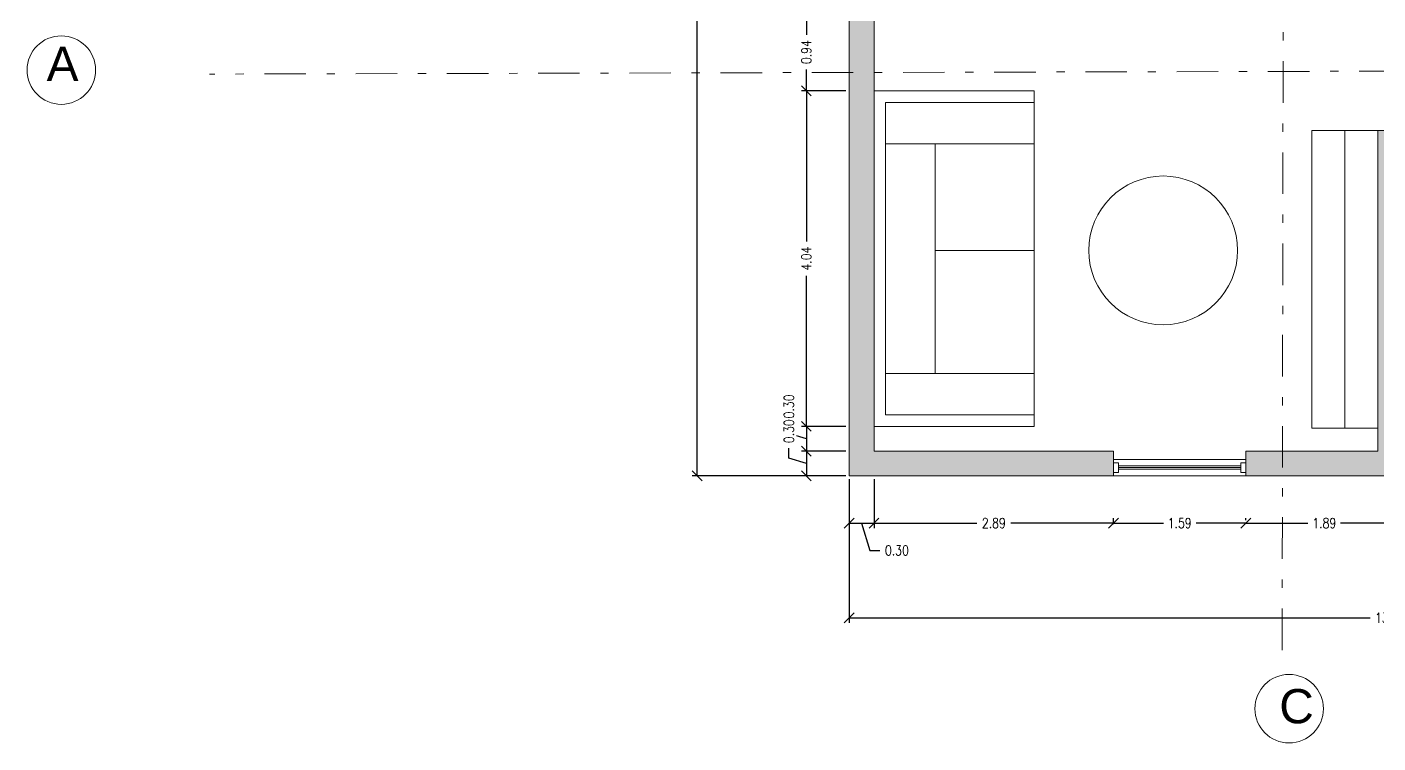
# Model space of a CAD drawing. Header units: inches. Extents: x 2.9 to 69.3, y 3.4 to 29.2.
# Drawn here: x 3 to 19.29, y 7.99 to 16.62 of the extents above; entities that cross this region are included whole.
import ezdxf

# ---------------------------------------------------------------- set-up
doc = ezdxf.new("R2010")
doc.units = ezdxf.units.IN
doc.header["$MEASUREMENT"] = 0
doc.linetypes.add('DASHDOT', pattern=[1, 0.5, -0.25, 0, -0.25])
doc.layers.get('DEFPOINTS').update_dxf_attribs({"color": 210})
for name, color, linetype, lineweight in [('A-ANNO-NOTE', 7, 'Continuous', 35), ('A-FLOR-LEVL', 7, 'Continuous', 35), ('A-GLAZ-FULL', 4, 'Continuous', 25), ('A-WALL-FULL-EXTR', 7, 'Continuous', 35)]:
    doc.layers.add(name, color=color, linetype=linetype, lineweight=lineweight)
doc.layers.add('A-ANNO-SCRN', color=30, linetype='Continuous')
doc.styles.add('E-ROMANS', font='romans.shx', dxfattribs={"width": 0.8})
doc.styles.get("Standard").update_dxf_attribs({"font": 'Arial.ttf'})
doc.dimstyles.new('E-0100_ARW_18', dxfattribs={"dimscale": 0.001, "dimtxt": 180, "dimasz": 180, "dimexe": 90, "dimexo": 60, "dimgap": 90, "dimtad": 0, "dimzin": 0, "dimdsep": 46, "dimtxsty": 'E-ROMANS', "dimblk": 'OPEN90', "dimcen": 90, "dimclrd": 256, "dimclre": 256, "dimclrt": 256, "dimadec": 0, "dimazin": 0, "dimtfac": 1, "dimtmove": 1, "dimatfit": 3, "dimldrblk": 'OPEN90', "dimfxl": 1, "dimtfill": 1, "dimtolj": 1, "dimtzin": 0, "dimarcsym": 0})

# ---------------------------------------------------------------- blocks, each defined once
blk = doc.blocks.new('_Oblique')
at = {"color": 0, "linetype": 'ByBlock', "lineweight": -2}
blk.add_line((-0.5, -0.5), (0.5, 0.5), dxfattribs=at)
blk = doc.blocks.new('*D124')
at = {"lineweight": -2, "transparency": 16777216}
for p, q in [((12.871, 16.785), (12.334, 16.785)), ((12.871, 15.849), (12.334, 15.849))]:
    blk.add_line(p, q, dxfattribs=at)
at = {"transparency": 16777216}
for p, q in [((12.394, 16.785), (12.394, 16.526)), ((12.394, 15.849), (12.394, 16.109))]:
    blk.add_line(p, q, dxfattribs=at)
at = {"layer": 'DEFPOINTS', "color": 0, "transparency": 16777216}
for p in [(12.911, 16.785), (12.394, 15.849), (12.911, 15.849)]:
    blk.add_point(p, dxfattribs=at)
at = {"transparency": 16777216, "xscale": 0.12, "yscale": 0.12, "zscale": 0.12}
for p, rotation in [((12.394, 16.785), 90), ((12.394, 15.849), 270)]:
    blk.add_blockref('_Oblique', p, dxfattribs=dict(at, rotation=rotation))
at = {"transparency": 16777216, "insert": (12.394, 16.317), "char_height": 0.12, "attachment_point": 5, "rotation": 90, "style": 'E-ROMANS', "bg_fill": 3, "box_fill_scale": 1.25, "bg_fill_color": 256, "bg_fill_true_color": 13158600, "bg_fill_transparency": 0}
blk.add_mtext('\\A1;0.94', dxfattribs=at)
blk = doc.blocks.new('_Open90')
at = {"color": 0, "linetype": 'ByBlock', "lineweight": -2}
for p, q in [((0, 0), (-1, 0)), ((-0.5, 0.5), (0, 0)), ((0, 0), (-0.5, -0.5))]:
    blk.add_line(p, q, dxfattribs=at)
blk = doc.blocks.new('*D136')
at = {"lineweight": -2, "transparency": 16777216}
for p, q in [((12.871, 15.849), (12.334, 15.849)), ((12.871, 11.804), (12.334, 11.804))]:
    blk.add_line(p, q, dxfattribs=at)
at = {"transparency": 16777216}
for p, q in [((12.394, 15.849), (12.394, 14.035)), ((12.394, 11.804), (12.394, 13.618))]:
    blk.add_line(p, q, dxfattribs=at)
at = {"layer": 'DEFPOINTS', "color": 0, "transparency": 16777216}
for p in [(12.911, 15.849), (12.394, 11.804), (12.911, 11.804)]:
    blk.add_point(p, dxfattribs=at)
at = {"transparency": 16777216, "xscale": 0.12, "yscale": 0.12, "zscale": 0.12}
for p, rotation in [((12.394, 15.849), 90), ((12.394, 11.804), 270)]:
    blk.add_blockref('_Oblique', p, dxfattribs=dict(at, rotation=rotation))
at = {"transparency": 16777216, "insert": (12.394, 13.827), "char_height": 0.12, "attachment_point": 5, "rotation": 90, "style": 'E-ROMANS', "bg_fill": 3, "box_fill_scale": 1.25, "bg_fill_color": 256, "bg_fill_true_color": 13158600, "bg_fill_transparency": 0}
blk.add_mtext('\\A1;4.04', dxfattribs=at)
blk = doc.blocks.new('*D137')
at = {"transparency": 16777216}
for p, q in [((12.184, 11.718), (12.184, 11.838)), ((12.394, 11.804), (12.394, 11.505)), ((12.394, 11.655), (12.184, 11.718))]:
    blk.add_line(p, q, dxfattribs=at)
at = {"lineweight": -2, "transparency": 16777216}
for p, q in [((12.871, 11.804), (12.334, 11.804)), ((12.871, 11.505), (12.334, 11.505))]:
    blk.add_line(p, q, dxfattribs=at)
at = {"layer": 'DEFPOINTS', "color": 0, "transparency": 16777216}
for p in [(12.911, 11.804), (12.394, 11.505), (12.911, 11.505)]:
    blk.add_point(p, dxfattribs=at)
at = {"transparency": 16777216, "xscale": 0.12, "yscale": 0.12, "zscale": 0.12, "rotation": 270}
blk.add_blockref('_Oblique', (12.394, 11.505), dxfattribs=at)
at = {"transparency": 16777216, "insert": (12.184, 12.044), "char_height": 0.12, "attachment_point": 5, "rotation": 90, "style": 'E-ROMANS', "bg_fill": 3, "box_fill_scale": 1.25, "bg_fill_color": 256, "bg_fill_true_color": 13158600, "bg_fill_transparency": 0}
blk.add_mtext('\\A1;0.30', dxfattribs=at)
at = {"transparency": 16777216, "xscale": 0.12, "yscale": 0.12, "zscale": 0.12, "rotation": 90}
blk.add_blockref('_Oblique', (12.394, 11.804), dxfattribs=at)
blk = doc.blocks.new('*D138')
at = {"transparency": 16777216}
for p, q in [((12.184, 11.419), (12.184, 11.539)), ((12.394, 11.356), (12.184, 11.419)), ((12.394, 11.505), (12.394, 11.206))]:
    blk.add_line(p, q, dxfattribs=at)
at = {"lineweight": -2, "transparency": 16777216}
for p, q in [((12.871, 11.505), (12.334, 11.505)), ((12.871, 11.206), (12.334, 11.206))]:
    blk.add_line(p, q, dxfattribs=at)
at = {"layer": 'DEFPOINTS', "color": 0, "transparency": 16777216}
for p in [(12.911, 11.505), (12.394, 11.206), (12.911, 11.206)]:
    blk.add_point(p, dxfattribs=at)
at = {"transparency": 16777216, "xscale": 0.12, "yscale": 0.12, "zscale": 0.12, "rotation": 270}
blk.add_blockref('_Oblique', (12.394, 11.206), dxfattribs=at)
at = {"transparency": 16777216, "insert": (12.184, 11.745), "char_height": 0.12, "attachment_point": 5, "rotation": 90, "style": 'E-ROMANS', "bg_fill": 3, "box_fill_scale": 1.25, "bg_fill_color": 256, "bg_fill_true_color": 13158600, "bg_fill_transparency": 0}
blk.add_mtext('\\A1;0.30', dxfattribs=at)
at = {"transparency": 16777216, "xscale": 0.12, "yscale": 0.12, "zscale": 0.12, "rotation": 90}
blk.add_blockref('_Oblique', (12.394, 11.505), dxfattribs=at)
blk = doc.blocks.new('*D139')
at = {"lineweight": -2, "transparency": 16777216}
for p, q in [((12.871, 23.161), (11.016, 23.161)), ((12.871, 11.206), (11.016, 11.206))]:
    blk.add_line(p, q, dxfattribs=at)
at = {"transparency": 16777216}
for p, q in [((11.076, 23.161), (11.076, 17.429)), ((11.076, 11.206), (11.076, 16.939))]:
    blk.add_line(p, q, dxfattribs=at)
at = {"layer": 'DEFPOINTS', "color": 0, "transparency": 16777216}
for p in [(11.076, 23.161), (12.911, 23.161), (12.911, 11.206)]:
    blk.add_point(p, dxfattribs=at)
at = {"transparency": 16777216, "xscale": 0.12, "yscale": 0.12, "zscale": 0.12}
for p, rotation in [((11.076, 23.161), 90), ((11.076, 11.206), 270)]:
    blk.add_blockref('_Oblique', p, dxfattribs=dict(at, rotation=rotation))
at = {"transparency": 16777216, "insert": (11.076, 17.184), "char_height": 0.12, "attachment_point": 5, "rotation": 90, "style": 'E-ROMANS', "bg_fill": 3, "box_fill_scale": 1.25, "bg_fill_color": 256, "bg_fill_true_color": 13158600, "bg_fill_transparency": 0}
blk.add_mtext('\\A1;11.96', dxfattribs=at)
blk = doc.blocks.new('*D140')
at = {"lineweight": -2, "transparency": 16777216}
for p, q in [((12.911, 11.166), (12.911, 9.435)), ((25.962, 11.166), (25.962, 9.435))]:
    blk.add_line(p, q, dxfattribs=at)
at = {"transparency": 16777216}
for p, q in [((12.911, 9.495), (19.192, 9.495)), ((25.962, 9.495), (19.682, 9.495))]:
    blk.add_line(p, q, dxfattribs=at)
at = {"layer": 'DEFPOINTS', "color": 0, "transparency": 16777216}
for p in [(12.911, 11.206), (25.962, 11.206), (25.962, 9.495)]:
    blk.add_point(p, dxfattribs=at)
at = {"transparency": 16777216, "xscale": 0.12, "yscale": 0.12, "zscale": 0.12, "rotation": 180}
blk.add_blockref('_Oblique', (12.911, 9.495), dxfattribs=at)
at = {"transparency": 16777216, "xscale": 0.12, "yscale": 0.12, "zscale": 0.12}
blk.add_blockref('_Oblique', (25.962, 9.495), dxfattribs=at)
at = {"transparency": 16777216, "insert": (19.437, 9.495), "char_height": 0.12, "attachment_point": 5, "style": 'E-ROMANS', "bg_fill": 3, "box_fill_scale": 1.25, "bg_fill_color": 256, "bg_fill_true_color": 13158600, "bg_fill_transparency": 0}
blk.add_mtext('\\A1;13.05', dxfattribs=at)
blk = doc.blocks.new('*D141')
at = {"lineweight": -2, "transparency": 16777216}
for p, q in [((12.911, 11.166), (12.911, 10.577)), ((13.21, 11.166), (13.21, 10.577))]:
    blk.add_line(p, q, dxfattribs=at)
at = {"transparency": 16777216}
for p, q in [((12.911, 10.637), (13.21, 10.637)), ((13.061, 10.637), (13.16, 10.307)), ((13.16, 10.307), (13.28, 10.307))]:
    blk.add_line(p, q, dxfattribs=at)
at = {"layer": 'DEFPOINTS', "color": 0, "transparency": 16777216}
for p in [(12.911, 11.206), (13.21, 11.206), (13.21, 10.637)]:
    blk.add_point(p, dxfattribs=at)
at = {"transparency": 16777216, "xscale": 0.12, "yscale": 0.12, "zscale": 0.12, "rotation": 180}
blk.add_blockref('_Oblique', (12.911, 10.637), dxfattribs=at)
at = {"transparency": 16777216, "xscale": 0.12, "yscale": 0.12, "zscale": 0.12}
blk.add_blockref('_Oblique', (13.21, 10.637), dxfattribs=at)
at = {"transparency": 16777216, "insert": (13.486, 10.307), "char_height": 0.12, "attachment_point": 5, "style": 'E-ROMANS', "bg_fill": 3, "box_fill_scale": 1.25, "bg_fill_color": 256, "bg_fill_true_color": 13158600, "bg_fill_transparency": 0}
blk.add_mtext('\\A1;0.30', dxfattribs=at)
blk = doc.blocks.new('*D142')
at = {"lineweight": -2, "transparency": 16777216}
for p, q in [((13.21, 11.166), (13.21, 10.577)), ((16.099, 10.624), (16.099, 10.697))]:
    blk.add_line(p, q, dxfattribs=at)
at = {"transparency": 16777216}
for p, q in [((13.21, 10.637), (14.451, 10.637)), ((16.099, 10.637), (14.859, 10.637))]:
    blk.add_line(p, q, dxfattribs=at)
at = {"layer": 'DEFPOINTS', "color": 0, "transparency": 16777216}
for p in [(13.21, 11.206), (16.099, 10.637), (16.099, 10.584)]:
    blk.add_point(p, dxfattribs=at)
at = {"transparency": 16777216, "xscale": 0.12, "yscale": 0.12, "zscale": 0.12, "rotation": 180}
blk.add_blockref('_Oblique', (13.21, 10.637), dxfattribs=at)
at = {"transparency": 16777216, "xscale": 0.12, "yscale": 0.12, "zscale": 0.12}
blk.add_blockref('_Oblique', (16.099, 10.637), dxfattribs=at)
at = {"transparency": 16777216, "insert": (14.655, 10.637), "char_height": 0.12, "attachment_point": 5, "style": 'E-ROMANS', "bg_fill": 3, "box_fill_scale": 1.25, "bg_fill_color": 256, "bg_fill_true_color": 13158600, "bg_fill_transparency": 0}
blk.add_mtext('\\A1;2.89', dxfattribs=at)
blk = doc.blocks.new('*D94')
at = {"lineweight": -2, "transparency": 16777216}
for p, q in [((16.099, 10.624), (16.099, 10.697)), ((17.693, 10.674), (17.693, 10.697))]:
    blk.add_line(p, q, dxfattribs=at)
at = {"transparency": 16777216}
for p, q in [((16.099, 10.637), (16.699, 10.637)), ((17.693, 10.637), (17.093, 10.637))]:
    blk.add_line(p, q, dxfattribs=at)
at = {"layer": 'DEFPOINTS', "color": 0, "transparency": 16777216}
for p in [(17.693, 10.637), (17.693, 10.634), (16.099, 10.584)]:
    blk.add_point(p, dxfattribs=at)
at = {"transparency": 16777216, "xscale": 0.12, "yscale": 0.12, "zscale": 0.12, "rotation": 180}
blk.add_blockref('_Oblique', (16.099, 10.637), dxfattribs=at)
at = {"transparency": 16777216, "xscale": 0.12, "yscale": 0.12, "zscale": 0.12}
blk.add_blockref('_Oblique', (17.693, 10.637), dxfattribs=at)
at = {"transparency": 16777216, "insert": (16.896, 10.637), "char_height": 0.12, "attachment_point": 5, "style": 'E-ROMANS', "bg_fill": 3, "box_fill_scale": 1.25, "bg_fill_color": 256, "bg_fill_true_color": 13158600, "bg_fill_transparency": 0}
blk.add_mtext('\\A1;1.59', dxfattribs=at)
blk = doc.blocks.new('*D95')
at = {"lineweight": -2, "transparency": 16777216}
for p, q in [((17.693, 10.674), (17.693, 10.697)), ((19.586, 10.677), (19.586, 10.697))]:
    blk.add_line(p, q, dxfattribs=at)
at = {"transparency": 16777216}
for p, q in [((17.693, 10.637), (18.443, 10.637)), ((19.586, 10.637), (18.837, 10.637))]:
    blk.add_line(p, q, dxfattribs=at)
at = {"layer": 'DEFPOINTS', "color": 0, "transparency": 16777216}
for p in [(17.693, 10.634), (19.586, 10.637), (19.586, 10.637)]:
    blk.add_point(p, dxfattribs=at)
at = {"transparency": 16777216, "xscale": 0.12, "yscale": 0.12, "zscale": 0.12, "rotation": 180}
blk.add_blockref('_Oblique', (17.693, 10.637), dxfattribs=at)
at = {"transparency": 16777216, "xscale": 0.12, "yscale": 0.12, "zscale": 0.12}
blk.add_blockref('_Oblique', (19.586, 10.637), dxfattribs=at)
at = {"transparency": 16777216, "insert": (18.64, 10.637), "char_height": 0.12, "attachment_point": 5, "style": 'E-ROMANS', "bg_fill": 3, "box_fill_scale": 1.25, "bg_fill_color": 256, "bg_fill_true_color": 13158600, "bg_fill_transparency": 0}
blk.add_mtext('\\A1;1.89', dxfattribs=at)

msp = doc.modelspace()

# ---------------------------------------------------------------- hatches: boundary and pattern name
at = {"layer": 'A-ANNO-SCRN'}
h = msp.add_hatch(color=256, dxfattribs=at)
h.dxf.hatch_style = 1
h.set_gradient(color1=(51, 51, 51), color2=(51, 51, 51), tint=1)
h.paths.add_polyline_path([(13.21, 20.331), (12.911, 20.33), (12.911, 16.071), (13.21, 16.072)])
h.paths.add_polyline_path([(13.21, 16.072), (12.911, 16.071), (12.911, 11.206), (16.099, 11.206), (16.099, 11.505), (13.21, 11.505)])
h.paths.add_polyline_path([(19.287, 11.206), (19.586, 11.206), (19.586, 13.896), (19.586, 13.896), (19.586, 14.076), (19.586, 15.371), (19.287, 15.371), (19.287, 13.896), (19.287, 11.784), (19.287, 11.505), (18.135, 11.505), (18.135, 11.206)])
h.paths.add_polyline_path([(25.962, 16.103), (25.663, 16.102), (25.663, 11.206), (25.962, 11.206)])
h = msp.add_hatch(color=256, dxfattribs=at)
h.dxf.hatch_style = 1
h.set_gradient(color1=(51, 51, 51), color2=(51, 51, 51), tint=1)
h.paths.add_polyline_path([(17.693, 11.505), (17.693, 11.206), (18.135, 11.206), (18.135, 11.505)])

# ---------------------------------------------------------------- linework, layer by layer
at = {"color": 0, "lineweight": 5}
for p, q in [((18.889, 15.371), (18.889, 11.784)), ((15.143, 15.211), (13.35, 15.211)), ((13.947, 12.442), (13.947, 15.211)), ((15.143, 13.926), (13.947, 13.926)), ((15.143, 12.442), (13.35, 12.442))]:
    msp.add_line(p, q, dxfattribs=at)
for points in [[(15.143, 11.804), (13.21, 11.804), (13.21, 15.849), (15.143, 15.849), (15.143, 11.804)], [(15.143, 11.944), (13.35, 11.944), (13.35, 15.709), (15.143, 15.709)], [(19.287, 15.371), (19.287, 11.784), (18.49, 11.784), (18.49, 15.371), (19.287, 15.371)]]:
    msp.add_lwpolyline(points, dxfattribs=at)
at = {"color": 0, "lineweight": 9}
msp.add_lwpolyline([(19.586, 15.371), (19.287, 15.371), (19.287, 13.896)], dxfattribs=at)
at = {"color": 0, "lineweight": 5}
msp.add_circle((16.697, 13.926), 0.897, dxfattribs=at)
at = {"layer": 'A-ANNO-NOTE', "color": 2, "linetype": 'DASHDOT', "lineweight": 5}
for p, q in [((18.132, 9.107), (18.16, 27.67)), ((33.86, 16.123), (5.196, 16.052))]:
    msp.add_line(p, q, dxfattribs=at)
at = {"layer": 'A-ANNO-NOTE', "color": 2, "lineweight": 9}
for centre in [(3.41, 16.1), (18.216, 8.399)]:
    msp.add_circle(centre, 0.413, dxfattribs=at)
at = {"layer": 'A-FLOR-LEVL', "color": 0, "lineweight": 5}
for p, q in [((17.693, 11.406), (16.099, 11.406)), ((17.693, 11.206), (16.099, 11.206))]:
    msp.add_line(p, q, dxfattribs=at)
at = {"layer": 'A-GLAZ-FULL', "color": 0, "lineweight": 5}
for p, q in [((16.099, 11.366), (16.159, 11.366)), ((16.099, 11.246), (16.159, 11.246)), ((16.159, 11.326), (17.633, 11.326)), ((16.159, 11.306), (17.633, 11.306)), ((16.159, 11.286), (17.633, 11.286)), ((17.633, 11.366), (17.693, 11.366)), ((17.633, 11.246), (17.693, 11.246))]:
    msp.add_line(p, q, dxfattribs=at)
at = {"layer": 'A-GLAZ-FULL', "color": 0, "lineweight": 5, "ltscale": 0.001}
for p, q in [((16.159, 11.246), (16.159, 11.366)), ((17.633, 11.246), (17.633, 11.366))]:
    msp.add_line(p, q, dxfattribs=at)
at = {"layer": 'A-WALL-FULL-EXTR', "color": 0, "lineweight": 9}
for p, q in [((12.911, 11.206), (12.911, 23.161)), ((13.21, 11.505), (13.21, 22.863)), ((19.287, 11.505), (19.287, 13.896)), ((13.21, 11.505), (16.099, 11.505)), ((16.099, 11.206), (16.099, 11.505)), ((17.693, 11.206), (17.693, 11.505)), ((17.693, 11.505), (19.287, 11.505)), ((12.911, 11.206), (16.099, 11.206)), ((17.693, 11.206), (19.287, 11.206)), ((19.287, 11.206), (19.586, 11.206))]:
    msp.add_line(p, q, dxfattribs=at)

# ---------------------------------------------------------------- texts
at = {"layer": 'A-ANNO-NOTE', "color": 2, "lineweight": 9, "char_height": 0.413, "attachment_point": 1}
for s, insert in [('A', (3.233, 16.382)), ('C', (18.097, 8.636))]:
    msp.add_mtext_dynamic_manual_height_columns(s, width=2.13344, gutter_width=1, heights=[0], dxfattribs=dict(at, insert=insert))

# ---------------------------------------------------------------- next in the draw order: dimensions: what is measured, and where the dimension line sits
dim = msp.add_linear_dim(base=(12.394, 15.849), p1=(12.911, 16.785), p2=(12.911, 15.849), angle=90, dimstyle='E-0100_ARW_18', override={"dimtxt": 120, "dimasz": 120, "dimexe": 60, "dimexo": 40, "dimgap": 60, "dimblk": 'Oblique', "dimcen": 60, "dimlwd": 65535})
dim.commit()
dim.dimension.update_dxf_attribs({"geometry": '*D124', "text_midpoint": (12.394, 16.317)})

# ---------------------------------------------------------------- next in the draw order: dimensions: what is measured, and where the dimension line sits
dim = msp.add_linear_dim(base=(12.3936, 11.8041), p1=(12.9112, 15.8489), p2=(12.9112, 11.8041), angle=90, dimstyle='E-0100_ARW_18', override={"dimtxt": 120, "dimasz": 120, "dimexe": 60, "dimexo": 40, "dimgap": 60, "dimblk": 'Oblique', "dimcen": 60, "dimlwd": 65535})
dim.commit()
dim.dimension.update_dxf_attribs({"geometry": '*D136', "text_midpoint": (12.3936, 13.8265)})

# ---------------------------------------------------------------- next in the draw order: dimensions: what is measured, and where the dimension line sits
dim = msp.add_linear_dim(base=(12.394, 11.505), p1=(12.911, 11.804), p2=(12.911, 11.505), angle=90, dimstyle='E-0100_ARW_18', override={"dimtxt": 120, "dimasz": 120, "dimexe": 60, "dimexo": 40, "dimgap": 60, "dimblk": 'Oblique', "dimcen": 60, "dimlwd": 65535})
dim.commit()
dim.dimension.update_dxf_attribs({"geometry": '*D137', "text_midpoint": (12.184, 11.898)})

# ---------------------------------------------------------------- next in the draw order: dimensions: what is measured, and where the dimension line sits
dim = msp.add_linear_dim(base=(12.394, 11.206), p1=(12.911, 11.505), p2=(12.911, 11.206), angle=90, dimstyle='E-0100_ARW_18', override={"dimtxt": 120, "dimasz": 120, "dimexe": 60, "dimexo": 40, "dimgap": 60, "dimblk": 'Oblique', "dimcen": 60, "dimlwd": 65535})
dim.commit()
dim.dimension.update_dxf_attribs({"geometry": '*D138', "text_midpoint": (12.184, 11.599)})

# ---------------------------------------------------------------- next in the draw order: dimensions: what is measured, and where the dimension line sits
dim = msp.add_linear_dim(base=(11.07558, 23.16143), p1=(12.91119, 11.20635), p2=(12.91119, 23.16143), angle=90, dimstyle='E-0100_ARW_18', override={"dimtxt": 120, "dimasz": 120, "dimexe": 60, "dimexo": 40, "dimgap": 60, "dimblk": 'Oblique', "dimcen": 60, "dimlwd": 65535})
dim.commit()
dim.dimension.update_dxf_attribs({"geometry": '*D139', "text_midpoint": (11.07558, 17.18389)})

# ---------------------------------------------------------------- next in the draw order: dimensions: what is measured, and where the dimension line sits
dim = msp.add_linear_dim(base=(25.962, 9.495), p1=(12.911, 11.206), p2=(25.962, 11.206), dimstyle='E-0100_ARW_18', override={"dimtxt": 120, "dimasz": 120, "dimexe": 60, "dimexo": 40, "dimgap": 60, "dimblk": 'Oblique', "dimcen": 60, "dimlwd": 65535})
dim.commit()
dim.dimension.update_dxf_attribs({"geometry": '*D140', "text_midpoint": (19.437, 9.495)})

# ---------------------------------------------------------------- next in the draw order: dimensions: what is measured, and where the dimension line sits
dim = msp.add_linear_dim(base=(13.21, 10.637), p1=(12.911, 11.206), p2=(13.21, 11.206), dimstyle='E-0100_ARW_18', override={"dimtxt": 120, "dimasz": 120, "dimexe": 60, "dimexo": 40, "dimgap": 60, "dimblk": 'Oblique', "dimcen": 60, "dimlwd": 65535})
dim.commit()
dim.dimension.update_dxf_attribs({"geometry": '*D141', "text_midpoint": (13.34, 10.307)})

# ---------------------------------------------------------------- next in the draw order: dimensions: what is measured, and where the dimension line sits
dim = msp.add_linear_dim(base=(16.099, 10.637), p1=(13.21, 11.206), p2=(16.099, 10.584), dimstyle='E-0100_ARW_18', override={"dimtxt": 120, "dimasz": 120, "dimexe": 60, "dimexo": 40, "dimgap": 60, "dimblk": 'Oblique', "dimcen": 60, "dimlwd": 65535})
dim.commit()
dim.dimension.update_dxf_attribs({"geometry": '*D142', "text_midpoint": (14.655, 10.637)})

# ---------------------------------------------------------------- next in the draw order: dimensions: what is measured, and where the dimension line sits
dim = msp.add_linear_dim(base=(17.693, 10.637), p1=(16.099, 10.584), p2=(17.693, 10.634), dimstyle='E-0100_ARW_18', override={"dimtxt": 120, "dimasz": 120, "dimexe": 60, "dimexo": 40, "dimgap": 60, "dimblk": 'Oblique', "dimcen": 60, "dimlwd": 65535})
dim.commit()
dim.dimension.update_dxf_attribs({"geometry": '*D94', "text_midpoint": (16.896, 10.637)})

# ---------------------------------------------------------------- next in the draw order: dimensions: what is measured, and where the dimension line sits
dim = msp.add_linear_dim(base=(19.586, 10.637), p1=(17.693, 10.634), p2=(19.586, 10.637), dimstyle='E-0100_ARW_18', override={"dimtxt": 120, "dimasz": 120, "dimexe": 60, "dimexo": 40, "dimgap": 60, "dimblk": 'Oblique', "dimcen": 60, "dimlwd": 65535})
dim.commit()
dim.dimension.update_dxf_attribs({"geometry": '*D95', "text_midpoint": (18.64, 10.637)})

doc.saveas('drawing.dxf')
